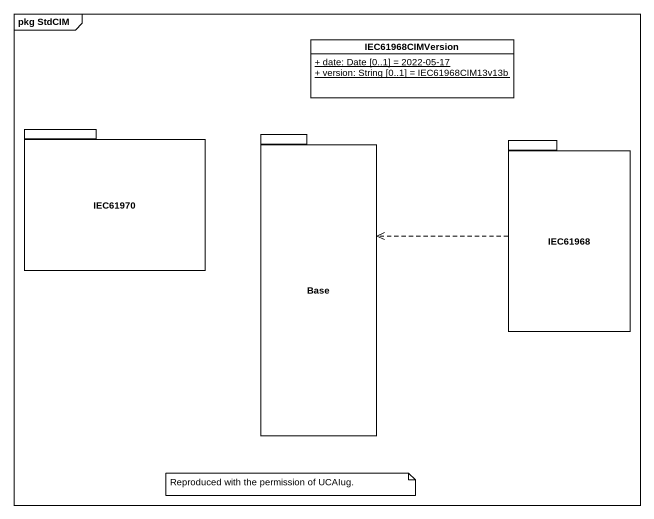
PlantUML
@startuml
mainframe pkg StdCIM
hide circle
hide empty members
skinparam classAttributeIconSize 0
class IEC61968CIMVersion {
  {static} + date: Date [0..1] = 2022-05-17
  {static} + version: String [0..1] = IEC61968CIM13v13b
}
package IEC61970 {
}
package Base {
}
package IEC61968 {
}
IEC61968 .left.> Base
note as N1
  Reproduced with the permission of UCAIug.
end note
@enduml
